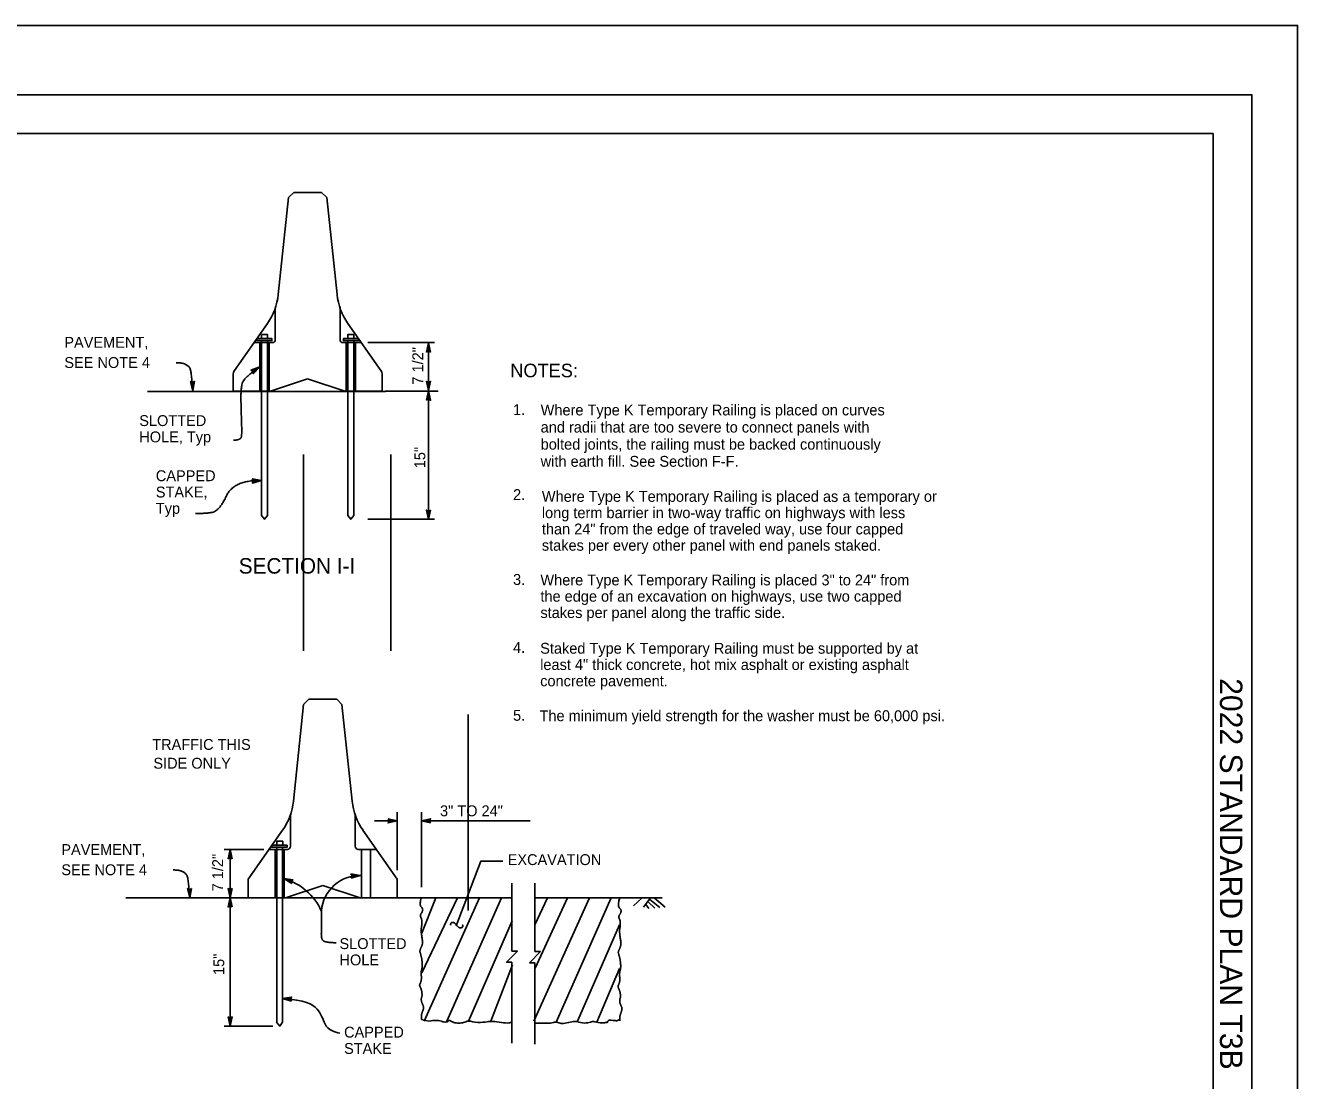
# Model space of a CAD drawing. Extents: x -894 to 866, y -476 to 714.
# Drawn here: x 46 to 866, y 34 to 714 of the extents above; entities that cross this region are included whole.
import ezdxf

# ---------------------------------------------------------------- set-up
doc = ezdxf.new("R2010")
doc.units = 0
for name, color, linetype in [('10 Sheet Format', 7, 'Continuous'), ('56 Stage 3 Anno', 7, 'Continuous'), ('57 Undefined', 7, 'Continuous'), ('60 Nongeo Data', 7, 'Continuous')]:
    doc.layers.add(name, color=color, linetype=linetype)

msp = doc.modelspace()

# ---------------------------------------------------------------- linework, layer by layer
at = {"layer": '10 Sheet Format'}
for p, q in [((-863.46, 668.96), (836.55, 668.96)), ((836.55, 668.96), (836.55, -431.04)), ((-813.45, 643.96), (811.55, 643.96)), ((811.55, -406.04), (811.55, 643.96))]:
    msp.add_line(p, q, dxfattribs=at)
for points in [[(-894.04, 713.56), (865.96, 713.56), (865.96, -476.44), (-894.04, -476.44)], [(-863.46, -431.04), (836.55, -431.04), (836.55, 668.96), (-863.46, 668.96)]]:
    msp.add_lwpolyline(points, close=True, dxfattribs=at)
at = {"layer": '56 Stage 3 Anno'}
for p, q in [((267, 509.25), (309.95, 509.25)), ((304.78, 503.18), (306.12, 509.18)), ((306.12, 509.18), (306.12, 509.18)), ((306.12, 509.18), (307.45, 503.18)), ((306.12, 478.1), (306.12, 509.18)), ((306.12, 503.98), (304.78, 503.18)), ((304.78, 503.18), (304.78, 503.18)), ((305.14, 503.4), (306.12, 507.8)), ((305.5, 503.63), (306.12, 506.42)), ((305.84, 503.81), (306.12, 505.04)), ((306.12, 507.79), (307.09, 503.42)), ((306.12, 506.42), (306.75, 503.6)), ((306.12, 505.04), (306.39, 503.83)), ((307.45, 503.18), (306.12, 503.98)), ((307.45, 503.18), (307.45, 503.18)), ((306.12, 478.39), (304.79, 484.39)), ((304.79, 484.39), (304.79, 484.39)), ((304.79, 484.39), (306.12, 483.59)), ((306.12, 479.79), (305.15, 484.16)), ((306.12, 481.16), (305.5, 483.98)), ((306.12, 482.54), (305.86, 483.75)), ((306.12, 483.59), (307.46, 484.39)), ((307.46, 484.39), (306.12, 478.39)), ((307.11, 484.18), (306.12, 479.77)), ((306.75, 483.94), (306.12, 481.16)), ((306.4, 483.77), (306.12, 482.54)), ((307.46, 484.39), (307.46, 484.39)), ((306.12, 478.39), (306.12, 478.39)), ((306.12, 395.47), (306.12, 478.1)), ((225.67, 310.83), (225.67, 437.16)), ((281.92, 310.83), (281.92, 437.16)), ((267, 395.47), (309.95, 395.47)), ((331.73, 143.5), (331.73, 269.83)), ((286.05, 169.52), (286.05, 206.75)), ((301.59, 158.49), (301.59, 206.75)), ((271.34, 201.23), (286.05, 201.23)), ((301.59, 201.23), (371.55, 201.23)), ((200.12, 182.85), (174.54, 182.85)), ((178.38, 182.79), (177.05, 176.79)), ((178.37, 181.4), (177.4, 177.02)), ((179.72, 176.79), (178.38, 182.79)), ((178.38, 182.79), (178.38, 182.79)), ((178.38, 151.71), (178.38, 182.79)), ((179.36, 177), (178.38, 181.41)), ((177.05, 176.79), (178.38, 177.59)), ((177.05, 176.79), (177.05, 176.79)), ((178.38, 180.02), (177.75, 177.2)), ((178.38, 178.64), (178.11, 177.43)), ((179, 177.24), (178.38, 180.02)), ((178.65, 177.41), (178.38, 178.64)), ((178.38, 177.59), (179.72, 176.79)), ((179.72, 176.79), (179.72, 176.79)), ((218.98, 163.31), (212.88, 164.1)), ((212.88, 164.1), (212.88, 164.1)), ((212.88, 164.1), (218.07, 160.8)), ((262.13, 166.12), (256.04, 167.01)), ((256.04, 167.01), (256.04, 167.01)), ((256.04, 167.01), (256.94, 165.74)), ((256.24, 164.35), (262.13, 166.12)), ((256.94, 165.74), (256.24, 164.35)), ((256.24, 164.35), (256.24, 164.35)), ((260.74, 166.02), (256.3, 166.67)), ((256.43, 164.72), (260.75, 166.02)), ((259.37, 165.92), (256.51, 166.33)), ((256.64, 165.09), (259.37, 165.92)), ((257.99, 165.81), (256.77, 165.99)), ((256.79, 165.45), (257.99, 165.81)), ((262.13, 166.12), (262.13, 166.12)), ((218.65, 163.05), (214.18, 163.63)), ((214.19, 163.62), (217.97, 161.22)), ((218.31, 162.79), (215.48, 163.16)), ((215.48, 163.16), (217.92, 161.61)), ((218.03, 162.53), (216.78, 162.69)), ((216.78, 162.69), (217.82, 162.02)), ((217.77, 162.33), (218.98, 163.31)), ((218.07, 160.8), (217.77, 162.33)), ((218.07, 160.8), (218.07, 160.8)), ((218.98, 163.31), (218.98, 163.31)), ((178.38, 69.07), (178.38, 151.71)), ((205.93, 69.07), (174.54, 69.07))]:
    msp.add_line(p, q, dxfattribs=at)
for points in [[(191.75, 491.43), (197.4, 493.6), (193.21, 489.24), (193.19, 489.65), (196.26, 492.84), (192.12, 491.25), (192.49, 491.08), (195.14, 492.1), (193.17, 490.05), (193.15, 490.46), (194, 491.34), (192.86, 490.9), (193.14, 490.76), (193.21, 489.24), (193.14, 490.76)], [(155.46, 484.37), (154.26, 478.44), (152.83, 484.32), (153.18, 484.11), (154.23, 479.81), (155.11, 484.15), (154.77, 483.94), (154.21, 481.16), (153.54, 483.91), (153.89, 483.71), (154.18, 482.52), (154.42, 483.72), (154.16, 483.55), (152.83, 484.32), (154.16, 483.55)], [(155.46, 484.37), (154.26, 478.44), (152.83, 484.32), (153.18, 484.11), (154.23, 479.81), (155.11, 484.15), (154.77, 483.94), (154.21, 481.16), (153.54, 483.91), (153.89, 483.71), (154.18, 482.52), (154.42, 483.72), (154.16, 483.55), (152.83, 484.32), (154.16, 483.55)], [(304.8, 472.2), (306.12, 478.1), (307.43, 472.2), (307.08, 472.41), (306.12, 476.74), (305.15, 472.41), (305.5, 472.62), (306.12, 475.39), (306.73, 472.62), (306.38, 472.83), (306.12, 474.03), (305.85, 472.82), (306.12, 472.99), (307.43, 472.2), (306.12, 472.99)], [(192.58, 421.47), (198.55, 420.45), (192.72, 418.84), (192.91, 419.2), (197.18, 420.38), (192.81, 421.13), (193.04, 420.79), (195.83, 420.31), (193.1, 419.56), (193.29, 419.92), (194.48, 420.24), (193.26, 420.45), (193.44, 420.19), (192.72, 418.84), (193.44, 420.19)], [(307.44, 401.38), (306.12, 395.47), (304.81, 401.38), (305.16, 401.17), (306.12, 396.84), (307.09, 401.17), (306.74, 400.96), (306.12, 398.19), (305.51, 400.96), (305.86, 400.75), (306.12, 399.55), (306.39, 400.75), (306.12, 400.59), (304.81, 401.38), (306.12, 400.59)], [(280.14, 202.55), (286.05, 201.23), (280.14, 199.92), (280.35, 200.27), (284.68, 201.23), (280.35, 202.2), (280.56, 201.85), (283.33, 201.23), (280.56, 200.62), (280.77, 200.97), (281.97, 201.24), (280.77, 201.5), (280.93, 201.23), (280.14, 199.92), (280.93, 201.23)], [(307.49, 199.91), (301.59, 201.23), (307.49, 202.54), (307.28, 202.19), (302.95, 201.24), (307.28, 200.26), (307.07, 200.61), (304.3, 201.23), (307.07, 201.84), (306.86, 201.49), (305.66, 201.23), (306.87, 200.96), (306.7, 201.23), (307.49, 202.54), (306.7, 201.23)], [(153.53, 157.66), (152.33, 151.73), (150.9, 157.61), (151.26, 157.41), (152.3, 153.1), (153.19, 157.45), (152.84, 157.23), (152.28, 154.45), (151.61, 157.21), (151.96, 157), (152.25, 155.81), (152.5, 157.02), (152.23, 156.85), (150.9, 157.61), (152.23, 156.85)], [(153.53, 157.66), (152.33, 151.73), (150.9, 157.61), (151.26, 157.41), (152.3, 153.1), (153.19, 157.45), (152.84, 157.23), (152.28, 154.45), (151.61, 157.21), (151.96, 157), (152.25, 155.81), (152.5, 157.02), (152.23, 156.85), (150.9, 157.61), (152.23, 156.85)], [(179.69, 157.61), (178.38, 151.71), (177.07, 157.61), (177.42, 157.4), (178.37, 153.08), (179.34, 157.4), (179, 157.2), (178.38, 154.43), (177.76, 157.19), (178.11, 156.98), (178.38, 155.79), (178.65, 156.99), (178.38, 156.83), (177.07, 157.61), (178.38, 156.83)], [(179.69, 145.8), (178.38, 151.71), (177.07, 145.8), (177.42, 146.01), (178.37, 150.34), (179.34, 146.01), (179, 146.22), (178.38, 148.99), (177.76, 146.22), (178.11, 146.43), (178.38, 147.63), (178.65, 146.43), (178.38, 146.59), (177.07, 145.8), (178.38, 146.59)], [(217.8, 85.11), (211.97, 86.74), (217.94, 87.74), (217.71, 87.4), (213.34, 86.67), (217.61, 85.47), (217.42, 85.83), (214.68, 86.6), (217.48, 87.06), (217.25, 86.72), (216.04, 86.52), (217.23, 86.19), (217.08, 86.47), (217.94, 87.74), (217.08, 86.47)], [(177.06, 74.98), (178.38, 69.07), (179.68, 74.98), (179.34, 74.77), (178.38, 70.44), (177.41, 74.77), (177.76, 74.56), (178.37, 71.79), (178.99, 74.56), (178.64, 74.35), (178.37, 73.15), (178.1, 74.35), (178.38, 74.19), (179.68, 74.98), (178.38, 74.19)]]:
    msp.add_lwpolyline(points, close=True, dxfattribs=at)
msp.add_lwpolyline([(323.97, 133.56), (339.83, 175.18), (354.02, 175.18)], dxfattribs=at)
for centre, radius, start, end in [((262.05, 141.05), 25.05, 88.17389, 174.86726), ((203.05, 127.81), 37.4, 24.44375, 74.19286)]:
    msp.add_arc(centre, radius, start, end, dxfattribs=at)
for points, degree in [([(154.26, 478.44), (153.44, 492.35), (150.3, 495.08), (146.89, 496.31), (143.62, 496.31)], 2), ([(197.4, 493.6), (187.56, 487.05), (185.1, 480), (185.59, 461.14), (185.92, 450.97), (185.43, 447.2), (181.82, 446.38), (180.51, 446.38)], 2), ([(198.55, 420.45), (180.9, 420.85), (171.24, 400.63), (162.45, 399.18), (155.95, 399.18)], 2), ([(152.33, 151.73), (151.51, 165.65), (148.38, 168.37), (144.97, 169.6), (141.69, 169.6)], 2), ([(237.1, 143.29), (237.1, 130.76), (237.1, 123.99), (242.38, 122.74), (246.64, 122.74)], 2), ([(320.28, 134.12), (320.51, 135.27), (320.91, 135.66), (321.62, 135.92), (322.85, 135.54), (323.49, 134.88), (324.06, 134), (325.78, 132.34), (327.24, 132.26), (328.11, 132.92), (328.33, 133.8), (327.98, 134.36)], 2), ([(211.97, 86.74), (226.5, 85.97), (236.36, 80.52), (238.96, 69.36), (243.7, 65.97), (247.41, 64.78), (248.98, 64.45)], 3)]:
    msp.add_open_spline(points, degree=degree, dxfattribs=at)
at = {"layer": '60 Nongeo Data'}
for p, q in [((209.38, 540.28), (215.94, 602.65)), ((219.29, 606), (215.94, 602.65)), ((219.29, 606), (237.29, 606)), ((237.29, 606), (240.65, 602.65)), ((247.21, 540.28), (240.65, 602.65)), ((207.46, 511.25), (207.46, 531.57)), ((249.13, 511.25), (249.13, 532.27)), ((181.2, 491.29), (202.36, 521.53)), ((254.15, 521.63), (275.39, 491.29)), ((193.77, 509.25), (205.46, 509.25)), ((197.56, 478), (197.56, 509.25)), ((203.43, 478), (203.43, 509.25)), ((251.13, 509.25), (262.82, 509.25)), ((253.15, 478), (253.15, 509.25)), ((259.02, 478), (259.02, 509.25)), ((180.29, 478), (180.29, 488.42)), ((204.29, 478), (228.29, 486)), ((204.29, 478), (228.29, 486)), ((228.29, 486), (252.29, 478)), ((228.29, 486), (252.29, 478)), ((276.29, 478), (276.29, 488.42)), ((125.17, 477.86), (278.54, 477.86)), ((180.29, 478), (204.29, 478)), ((183.19, 478), (204.29, 478)), ((252.29, 478), (276.29, 478)), ((252.29, 478), (276.29, 478)), ((278.15, 478), (312.26, 478)), ((229.05, 279.6), (225.69, 276.25)), ((229.05, 279.6), (247.05, 279.6)), ((247.05, 279.6), (250.4, 276.25)), ((219.13, 213.88), (225.69, 276.25)), ((256.96, 213.88), (250.4, 276.25)), ((217.21, 184.85), (217.21, 205.17)), ((258.88, 184.85), (258.88, 205.87)), ((190.05, 163.6), (212.12, 195.13)), ((263.91, 195.23), (286.05, 163.6)), ((203.52, 182.85), (215.21, 182.85)), ((207.32, 151.6), (207.32, 182.85)), ((213.19, 151.6), (213.19, 182.85)), ((260.88, 182.85), (272.57, 182.85)), ((262.9, 151.6), (262.9, 182.85)), ((268.77, 151.6), (268.77, 182.85)), ((190.05, 151.6), (190.05, 163.6)), ((214.05, 151.6), (238.05, 159.6)), ((214.05, 151.6), (238.05, 159.6)), ((238.05, 159.6), (262.05, 151.6)), ((238.05, 159.6), (262.05, 151.6)), ((286.05, 151.6), (286.05, 163.6)), ((359.89, 117.3), (359.89, 161.16)), ((374.72, 116.99), (374.72, 161.16)), ((111.11, 151.71), (284.86, 151.71)), ((190.05, 151.6), (214.05, 151.6)), ((190.05, 151.6), (214.05, 151.6)), ((262.05, 151.6), (286.05, 151.6)), ((262.05, 151.6), (286.05, 151.6)), ((286.05, 151.6), (301.59, 151.6)), ((301.57, 128.41), (310.76, 151.6)), ((301.59, 151.6), (359.73, 151.6)), ((301.92, 103.34), (324.9, 151.6)), ((303.25, 72.23), (339.04, 151.6)), ((317.87, 72.23), (353.19, 151.6)), ((374.06, 72.23), (409.75, 151.6)), ((374.71, 151.6), (429.75, 151.6)), ((374.72, 134.23), (382.69, 151.6)), ((374.89, 106.45), (395.61, 151.6)), ((388.47, 71.64), (423.9, 151.6)), ((429.75, 151.6), (456.71, 151.6)), ((443.83, 151.61), (438.12, 146.54)), ((449.23, 151.58), (444.53, 145.59)), ((447.59, 149.03), (451.99, 145.02)), ((448.77, 150.68), (455.21, 145.38)), ((451.43, 151.55), (458.63, 145.62)), ((446.03, 147.31), (448.09, 144.78)), ((331.97, 72.23), (359.97, 136.89)), ((402.15, 72.23), (429.23, 134.25)), ((346.31, 72.23), (360.26, 108.51)), ((359.89, 57.94), (359.89, 110.2)), ((374.72, 57.44), (374.72, 109.89)), ((414.56, 71.48), (429.21, 106.09))]:
    msp.add_line(p, q, dxfattribs=at)
for points in [[(195.49, 511.9), (205.29, 511.9), (205.29, 510.62), (195.49, 510.62)], [(261.09, 511.9), (251.29, 511.9), (251.29, 510.62), (261.09, 510.62)], [(205.24, 185.5), (215.04, 185.5), (215.04, 184.22), (205.24, 184.22)]]:
    msp.add_lwpolyline(points, close=True, dxfattribs=at)
for points in [[(198.59, 511.9), (198.59, 514.45), (202.48, 514.45), (202.48, 511.9)], [(198.64, 397.94), (198.64, 510.62)], [(202.43, 510.62), (202.43, 397.94)], [(257.99, 511.9), (257.99, 514.45), (254.1, 514.45), (254.1, 511.9)], [(254.16, 510.62), (254.16, 397.94)], [(257.94, 397.94), (257.94, 510.62)], [(198.51, 397.94), (200.54, 395.47), (202.4, 397.94)], [(258.08, 397.94), (256.05, 395.47), (254.19, 397.94)], [(208.35, 185.5), (208.35, 188.05), (212.24, 188.05), (212.24, 185.5)], [(208.4, 71.54), (208.4, 184.22)], [(212.18, 184.22), (212.18, 71.54)], [(359.89, 117.3), (363.36, 117.3), (356.42, 110.2), (359.89, 110.2)], [(374.72, 116.99), (378.19, 116.99), (371.25, 109.89), (374.72, 109.89)], [(208.26, 71.54), (210.29, 69.07), (212.15, 71.54)]]:
    msp.add_lwpolyline(points, dxfattribs=at)
for centre, radius, start, end in [((169.59, 544.47), 40, 325.00771, 353.99041), ((286.99, 544.47), 40, 186.00901, 214.99202), ((205.46, 511.25), 2, 270, 0), ((251.13, 511.25), 2, 180, 270), ((185.29, 488.42), 5, 145.00823, 180), ((271.29, 488.42), 5, 0, 34.99182), ((179.35, 218.07), 40, 325.00771, 353.99041), ((296.74, 218.07), 40, 186.00901, 214.99202), ((215.21, 184.85), 2, 270, 0), ((260.88, 184.85), 2, 180, 270)]:
    msp.add_arc(centre, radius, start, end, dxfattribs=at)
for points, degree in [([(301.59, 151.6), (300.04, 147.22), (302.7, 144.56), (301.87, 142.06), (301.04, 141.23), (301.04, 139.9), (301.04, 139.4), (301.87, 137.57), (301.87, 134.07), (301.37, 131.91), (301.54, 128.42), (302.37, 123.59), (302.03, 120.93), (300.37, 117.6), (301.04, 115.6), (302.03, 111.44), (302.2, 107.28), (301.54, 104.78), (301.37, 103.45), (301.37, 102.29), (301.7, 100.13), (301.2, 97.3), (300.2, 95.47), (301.04, 93.8), (301.87, 91.31), (302.03, 88.31), (301.37, 86.81), (301.7, 84.32), (303.2, 81.15), (302.53, 79.16), (301.54, 76.33), (301.54, 74.16), (301.54, 73.33)], 2), ([(429.21, 151.63), (427.85, 146.39), (430.51, 143.73), (429.68, 141.23), (428.84, 140.4), (428.84, 139.07), (428.84, 138.57), (429.68, 136.74), (429.68, 133.24), (429.18, 131.08), (429.34, 127.58), (430.18, 122.76), (429.84, 120.1), (428.18, 116.77), (428.84, 114.77), (429.84, 110.61), (430.01, 106.45), (429.34, 103.95), (429.18, 102.62), (429.18, 101.46), (429.51, 99.29), (429.01, 96.46), (428.01, 94.63), (428.84, 92.97), (429.68, 90.47), (429.84, 87.48), (429.18, 85.98), (429.51, 83.48), (431.01, 80.32), (430.34, 78.32), (429.34, 75.5), (429.34, 73.33), (429.34, 72.5)], 2), ([(301.59, 73.35), (305.94, 71.86), (308.99, 72.76), (312.4, 72.84), (316.67, 71.36), (318.88, 71.99), (319.46, 73.23), (322.26, 71.01), (325.75, 71.01), (328.9, 71.01), (331.24, 72.8), (337.98, 71.01), (344.54, 71.86), (346.89, 72.26), (353.34, 71.36), (358.43, 70.72), (359.39, 71.54), (359.73, 71.83)], 3), ([(374.71, 70.89), (375.33, 70.88), (376.6, 71.07), (380.93, 71.01), (384.77, 70.66), (388.39, 72.15), (390.71, 70.66), (393.85, 70.66), (398.81, 71.86), (401.36, 72.26), (406.65, 70.49), (410.96, 71.86), (412.72, 72.06), (418.3, 70.66), (420.74, 71.71), (421.74, 71.08), (420.95, 73.04), (426.44, 72.65), (427.72, 72.31), (429.16, 73.28), (429.75, 73.35)], 3)]:
    msp.add_open_spline(points, degree=degree, dxfattribs=at)

# ---------------------------------------------------------------- texts
at = {"layer": '10 Sheet Format'}
msp.add_text('2022 STANDARD PLAN T3B', height=14.5, rotation=270, dxfattribs=at).set_placement((815.95, 293.13))
at = {"layer": '57 Undefined'}
for s, height, p in [('PAVEMENT,', 7, (71.55, 505.95)), ('SEE NOTE 4', 7, (71.55, 492.95)), ('NOTES:', 8.75, (358.83, 486.95)), ('1.', 7, (360.61, 462.57)), ('Where Type K Temporary Railing is placed on curves', 7, (378.4, 462.38)), ('SLOTTED', 7, (119.81, 455.54)), ('HOLE, Typ', 7, (119.81, 445.04)), ('and radii that are too severe to connect panels with', 7, (378.4, 451.35)), ('bolted joints, the railing must be backed continuously', 7, (378.4, 440.33)), ('with earth fill. See Section F-F.', 7, (378.4, 429.3)), ('CAPPED', 7, (130.49, 420.02)), ('STAKE,', 7, (130.49, 409.52)), ('2.', 7, (360.61, 407.89)), ('Where Type K Temporary Railing is placed as a temporary or', 7, (379.16, 406.72)), ('Typ', 7, (130.49, 399.02)), ('long term barrier in two-way traffic on highways with less', 7, (379.16, 396.22)), ('than 24" from the edge of traveled way, use four capped', 7, (379.16, 385.72)), ('stakes per every other panel with end panels staked.', 7, (379.16, 375.22)), ('SECTION I-I', 10, (183.89, 360.47)), ('3.', 7, (360.61, 353.2)), ('Where Type K Temporary Railing is placed 3" to 24" from', 7, (378.23, 352.89)), ('the edge of an excavation on highways, use two capped', 7, (378.23, 342.39)), ('stakes per panel along the traffic side.  ', 7, (378.23, 331.89)), ('4.', 7, (360.61, 309.45)), ('Staked Type K Temporary Railing must be supported by at ', 7, (378.08, 308.89)), ('least 4" thick concrete, hot mix asphalt or existing asphalt', 7, (378.08, 298.39)), ('concrete pavement.', 7, (378.08, 287.89)), ('5.', 7, (360.61, 265.7)), ('The minimum yield strength for the washer must be 60,000 psi.', 7, (377.65, 265.44)), ('TRAFFIC THIS', 7, (128.18, 246.95)), ('SIDE ONLY', 7, (128.91, 234.85)), ('3" TO 24"', 7, (313.57, 204.2)), ('PAVEMENT,', 7, (69.62, 179.24)), ('SEE NOTE 4', 7, (69.62, 166.24)), ('EXCAVATION', 7, (357.13, 172.76)), ('SLOTTED', 7, (248.8, 118.67)), ('HOLE', 7, (248.8, 108.17)), ('CAPPED', 7, (251.75, 61.64)), ('STAKE', 7, (251.75, 51.14))]:
    msp.add_text(s, height=height, dxfattribs=at).set_placement(p)
for s, p in [('7 1/2"', (302.72, 482.23)), ('15"', (304.07, 428.35)), ('7 1/2"', (173.79, 155.84)), ('15"', (174.54, 101.95))]:
    msp.add_text(s, height=7, rotation=90, dxfattribs=at).set_placement(p)

doc.saveas('drawing.dxf')
